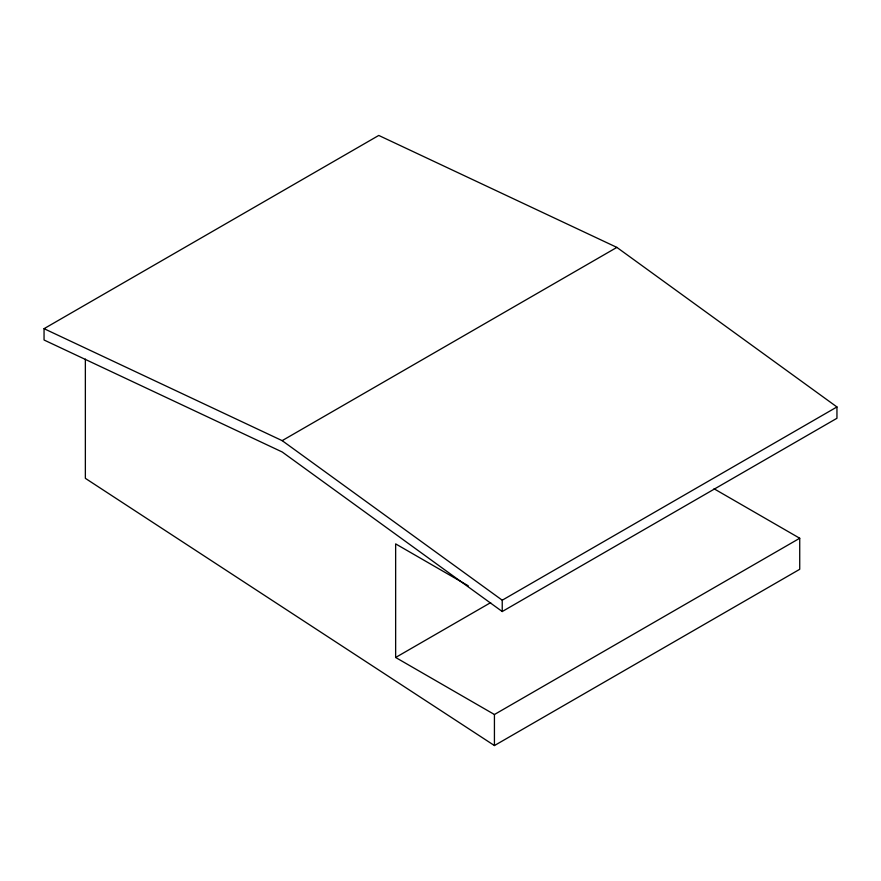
<?xml version="1.0" encoding="UTF-8"?>
<svg xmlns="http://www.w3.org/2000/svg" width="881" height="881" viewBox="0 0 881 881"><rect width="100%" height="100%" fill="white"/><g stroke="black" fill="none" stroke-linecap="round" stroke-linejoin="round"><path stroke-width="1.32" d="M44.05 328.679L378.764 135.443L616.876 247.396L836.95 406.956L836.95 418.277L502.236 611.524L282.162 451.964L44.05 340L44.05 328.679L282.162 440.643L502.236 600.203L502.236 611.524M282.162 440.643L616.876 247.396M468.24 585.788L395.646 543.885L395.646 657.479L490.684 602.615M502.236 600.203L836.95 406.956M395.646 657.479L494.428 714.513L799.728 538.247L799.728 569.291L494.428 745.557L85.358 478.339L85.358 359.096M714.039 488.779L799.728 538.247M494.428 714.513L494.428 745.557"/></g></svg>
